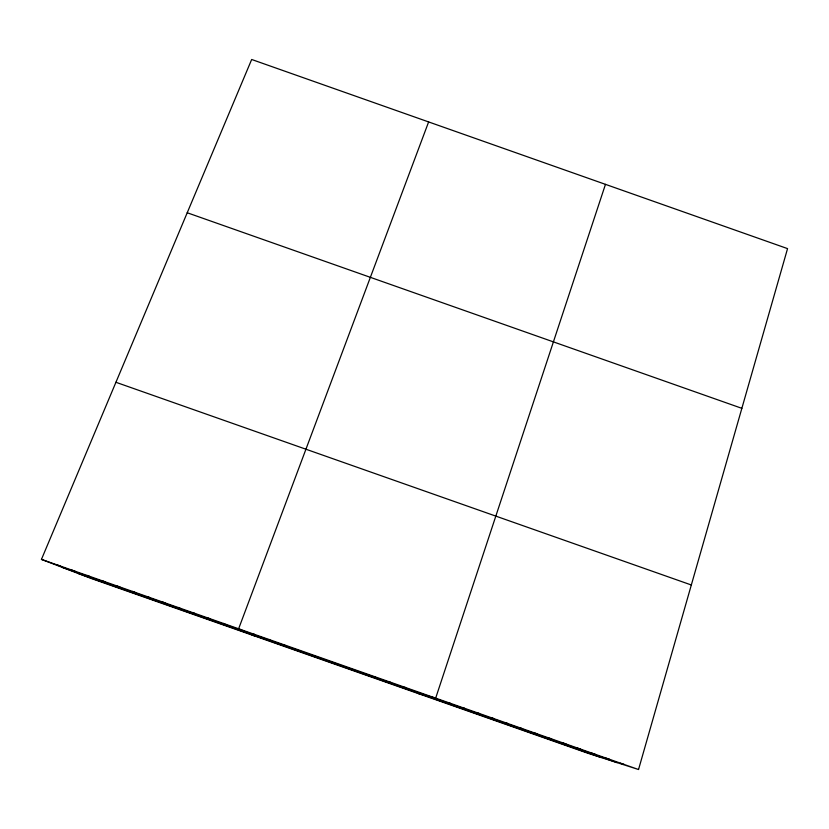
<?xml version="1.0" encoding="UTF-8"?>
<svg xmlns="http://www.w3.org/2000/svg" width="829" height="829" viewBox="0 0 829 829"><rect width="100%" height="100%" fill="white"/><g stroke="black" fill="none" stroke-linecap="round" stroke-linejoin="round"><path stroke-width="1.24" d="M638.537 769.519L787.55 248.617L251.674 59.481L41.45 559.388L90.838 578.352L587.419 753.105L638.537 769.519L41.45 559.388M605.471 184.349L435.671 698.122L418.686 693.718M428.624 121.936L238.628 628.786L254.804 636.05M374.521 676.733L375.06 676.796M389.475 681.987L390.21 682.122M404.428 687.251L405.371 687.459M419.381 692.516L420.521 692.795M448.634 702.805L450.168 703.22M462.934 707.842L464.665 708.329M477.235 712.878L479.152 713.427M491.535 717.904L493.649 718.525M505.835 722.94L508.146 723.624M520.135 727.976L522.633 728.722M534.436 733.002L537.119 733.831M548.725 738.038L551.617 738.929M563.026 743.064L566.103 744.027M577.326 748.1L580.59 749.126M591.616 753.126L595.077 754.224M605.916 758.162L609.564 759.323M620.206 763.188L624.05 764.421M115.925 382.283L691.324 584.984M62.134 567.326L617.139 762.639M77.491 573.222L601.232 757.54M187.219 212.752L741.862 408.334M56.621 564.736L60.32 566.155M71.791 570.072L75.294 571.43M86.962 575.409L90.257 576.694M102.133 580.746L105.231 581.958M117.303 586.082L120.195 587.233M132.474 591.419L135.168 592.497M147.645 596.766L150.132 597.761M162.805 602.103L165.095 603.025M177.976 607.439L180.059 608.289M193.136 612.776L195.022 613.564M208.307 618.113L209.986 618.828M223.467 623.449L224.949 624.092M253.788 634.112L254.866 634.62M268.948 639.449L269.829 639.884M284.109 644.786L284.782 645.149"/></g></svg>
